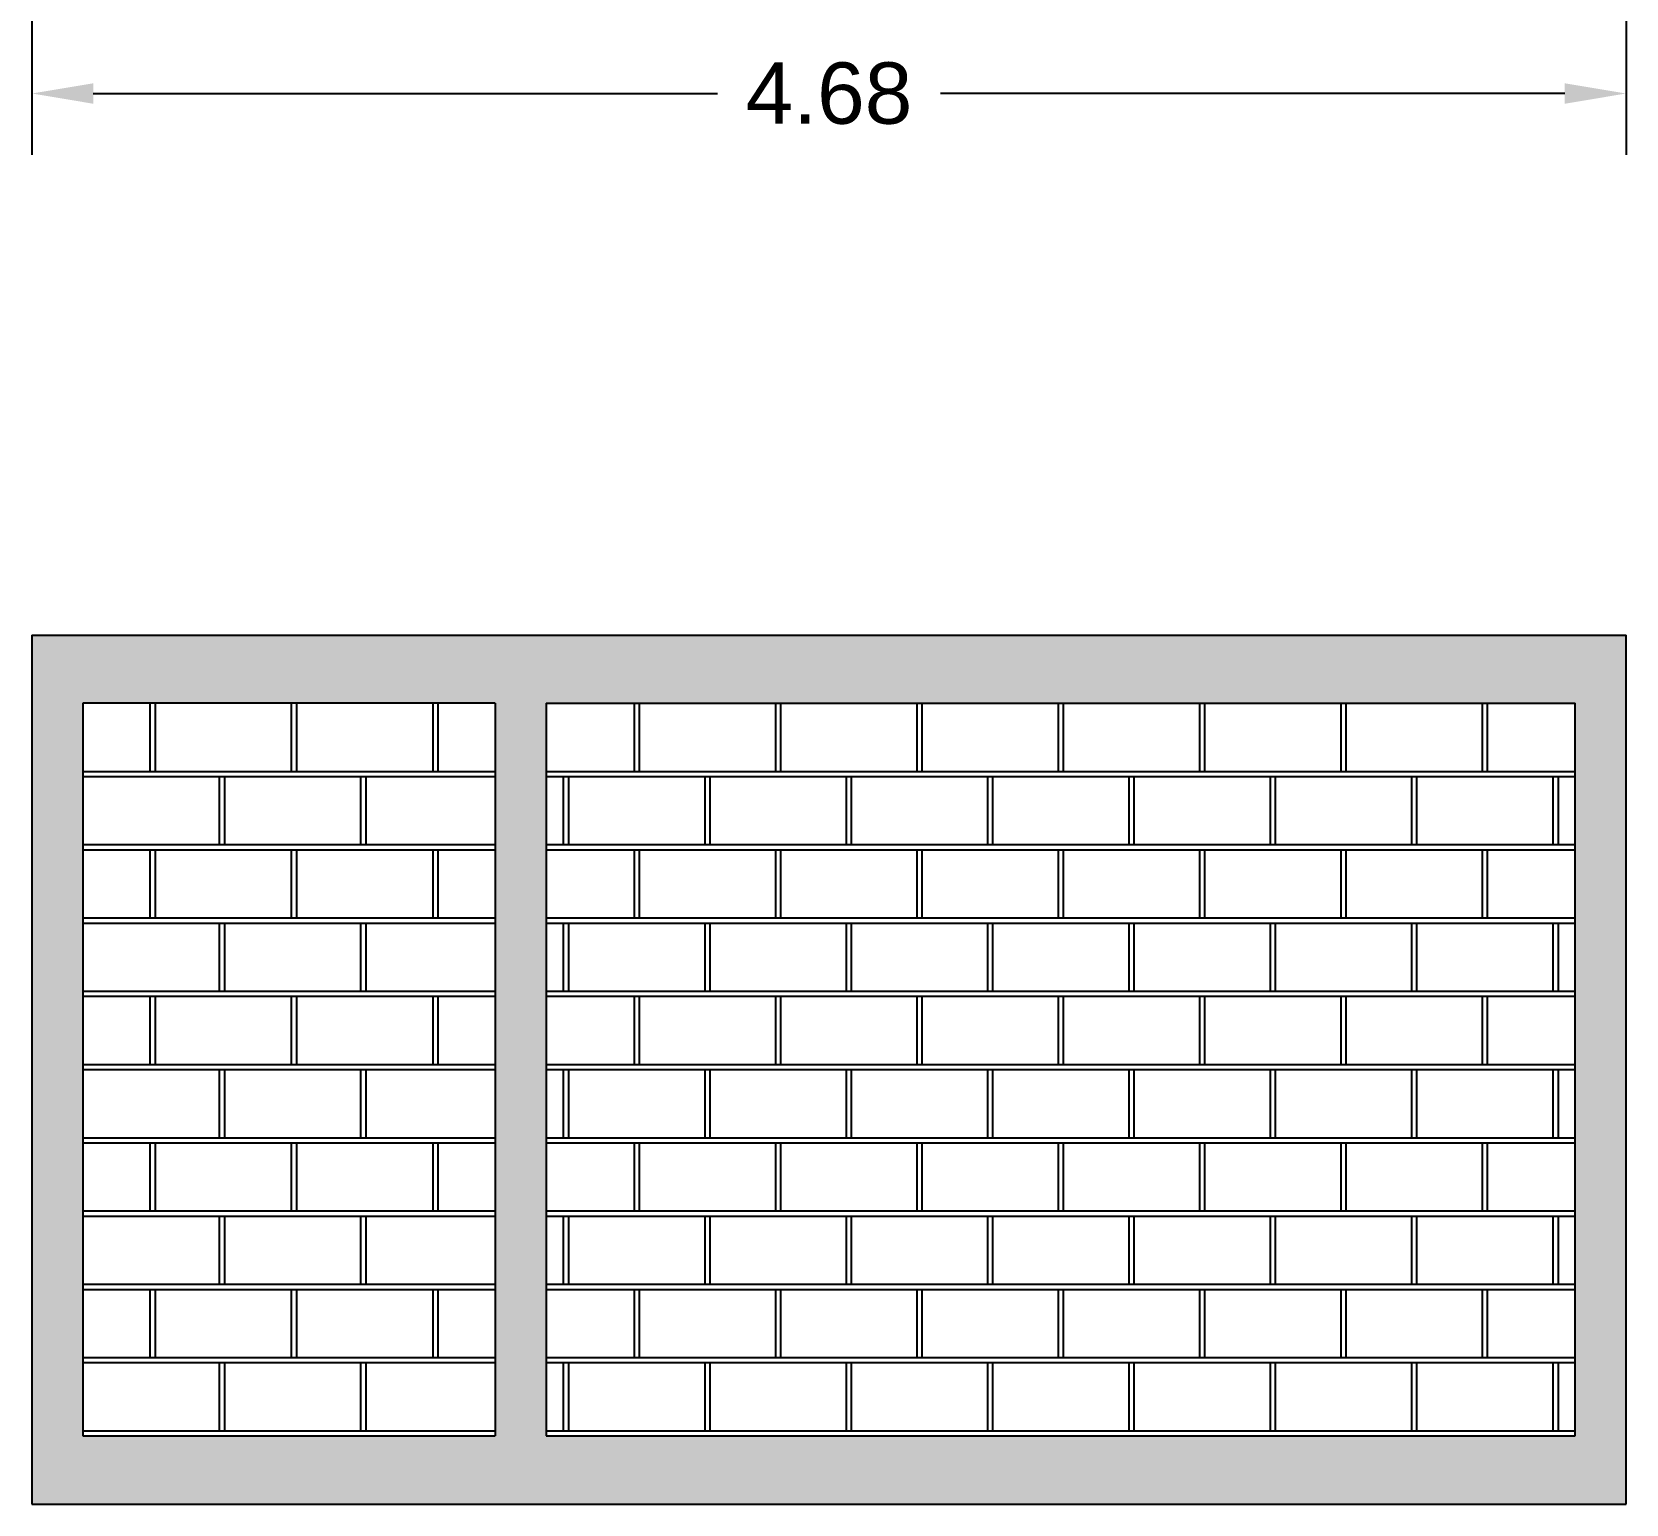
# Model space of a CAD drawing. Header units: millimetres. Extents: x 1263 to 3002, y 1308 to 2683.
# Drawn here: x 1502.088 to 1506.768, y 1353.54 to 1357.859 of the extents above; entities that cross this region are included whole.
import ezdxf

# ---------------------------------------------------------------- set-up
doc = ezdxf.new("R2010")
doc.units = ezdxf.units.MM
doc.header["$PDMODE"] = 34
doc.styles.get("Standard").update_dxf_attribs({"font": 'arial.ttf'})
doc.dimstyles.get("Standard").update_dxf_attribs({"dimtxt": 0.18, "dimasz": 0.18, "dimexe": 0.18, "dimexo": 0.0625, "dimgap": 0.09, "dimtad": 0, "dimtih": 1, "dimtoh": 1, "dimdec": 4, "dimzin": 0, "dimdsep": 46, "dimtxsty": 'Standard', "dimcen": 0.09, "dimadec": 0, "dimazin": 0, "dimtfac": 1, "dimtdec": 4, "dimtofl": 0, "dimtmove": 0, "dimatfit": 3, "dimfxl": 1, "dimtolj": 1, "dimtzin": 0, "dimarcsym": 0})

# ---------------------------------------------------------------- blocks, each defined once
blk = doc.blocks.new('*D320')
at = {"color": 0, "lineweight": -2, "transparency": 16777216}
for p, q in [((1502.0882, 1357.9504), (1502.0882, 1357.4986)), ((1506.7682, 1357.9504), (1506.7682, 1357.4986)), ((1502.2682, 1357.6786), (1504.1006, 1357.6786)), ((1506.5882, 1357.6786), (1504.7558, 1357.6786))]:
    blk.add_line(p, q, dxfattribs=at)
at = {"color": 0, "transparency": 16777216}
for points in [[(1502.2682, 1357.7086), (1502.2682, 1357.6486), (1502.0882, 1357.6786)], [(1506.5882, 1357.7086), (1506.5882, 1357.6486), (1506.7682, 1357.6786)]]:
    blk.add_solid(points, dxfattribs=at)
at = {"layer": 'Defpoints', "color": 0, "transparency": 16777216}
for p in [(1502.0882, 1358.0129), (1506.7682, 1358.0129), (1502.0882, 1357.6786)]:
    blk.add_point(p, dxfattribs=at)
at = {"color": 0, "transparency": 16777216, "insert": (1504.4282, 1357.6786), "char_height": 0.18, "attachment_point": 5}
blk.add_mtext('\\A1;4.68', dxfattribs=at)

msp = doc.modelspace()

# ---------------------------------------------------------------- hatches: boundary and pattern name
h = msp.add_hatch()
h.set_pattern_fill('AR-CONC', color=256, scale=0.0009)
h.paths.add_polyline_path([(1506.76818, 1356.08973), (1502.08818, 1356.08973), (1502.08818, 1353.53973), (1506.76818, 1353.53973)])
h.paths.add_polyline_path([(1503.59834, 1355.88973), (1506.61818, 1355.88973), (1506.61818, 1353.73973), (1503.59834, 1353.73973)], flags=16)
h.paths.add_polyline_path([(1503.44834, 1355.88973), (1503.44834, 1353.73973), (1502.23818, 1353.73973), (1502.23818, 1355.88973)], flags=16)
h.paths.add_polyline_path([(1506.56826, 1355.67473), (1506.56826, 1355.47473), (1503.64826, 1355.47473), (1503.64826, 1355.67473)], flags=0)
h.paths.add_polyline_path([(1503.06818, 1355.67473), (1503.06818, 1355.47473), (1502.63818, 1355.47473), (1502.63818, 1355.67473)], flags=0)
h.paths.add_polyline_path([(1506.36076, 1355.45973), (1506.36076, 1355.25973), (1503.85576, 1355.25973), (1503.85576, 1355.45973)], flags=0)
h.paths.add_polyline_path([(1503.28078, 1355.45973), (1503.28078, 1355.25973), (1502.43578, 1355.25973), (1502.43578, 1355.45973)], flags=0)
h.paths.add_polyline_path([(1506.56826, 1355.24473), (1506.56826, 1355.04473), (1503.64826, 1355.04473), (1503.64826, 1355.24473)], flags=0)
h.paths.add_polyline_path([(1503.06818, 1355.24473), (1503.06818, 1355.04473), (1502.63818, 1355.04473), (1502.63818, 1355.24473)], flags=0)
h.paths.add_polyline_path([(1506.36076, 1355.02973), (1506.36076, 1354.82973), (1503.85576, 1354.82973), (1503.85576, 1355.02973)], flags=0)
h.paths.add_polyline_path([(1503.28078, 1355.02973), (1503.28078, 1354.82973), (1502.43578, 1354.82973), (1502.43578, 1355.02973)], flags=0)
h.paths.add_polyline_path([(1506.56826, 1354.81473), (1506.56826, 1354.61473), (1503.64826, 1354.61473), (1503.64826, 1354.81473)], flags=0)
h.paths.add_polyline_path([(1503.06818, 1354.81473), (1503.06818, 1354.61473), (1502.63818, 1354.61473), (1502.63818, 1354.81473)], flags=0)
h.paths.add_polyline_path([(1506.36076, 1354.59973), (1506.36076, 1354.39973), (1503.85576, 1354.39973), (1503.85576, 1354.59973)], flags=0)
h.paths.add_polyline_path([(1503.28078, 1354.59973), (1503.28078, 1354.39973), (1502.43578, 1354.39973), (1502.43578, 1354.59973)], flags=0)
h.paths.add_polyline_path([(1506.56826, 1354.38473), (1506.56826, 1354.18473), (1503.64826, 1354.18473), (1503.64826, 1354.38473)], flags=0)
h.paths.add_polyline_path([(1503.06818, 1354.38473), (1503.06818, 1354.18473), (1502.63818, 1354.18473), (1502.63818, 1354.38473)], flags=0)
h.paths.add_polyline_path([(1506.36076, 1354.16973), (1506.36076, 1353.96973), (1503.85576, 1353.96973), (1503.85576, 1354.16973)], flags=0)
h.paths.add_polyline_path([(1503.28078, 1354.16973), (1503.28078, 1353.96973), (1502.43578, 1353.96973), (1502.43578, 1354.16973)], flags=0)
h.paths.add_polyline_path([(1506.56826, 1353.95473), (1506.56826, 1353.75473), (1503.64826, 1353.75473), (1503.64826, 1353.95473)], flags=0)
h.paths.add_polyline_path([(1503.06818, 1353.95473), (1503.06818, 1353.75473), (1502.63818, 1353.75473), (1502.63818, 1353.95473)], flags=0)

# ---------------------------------------------------------------- linework, layer by layer
for p, q in [((1502.08818, 1356.08973), (1506.76818, 1356.08973)), ((1502.08818, 1356.08973), (1502.08818, 1353.53973)), ((1506.76818, 1353.53973), (1506.76818, 1356.08973)), ((1502.23818, 1355.88973), (1502.23818, 1353.73973)), ((1503.44834, 1355.88973), (1502.23818, 1355.88973)), ((1502.43578, 1355.68973), (1502.43578, 1355.88973)), ((1502.45078, 1355.68973), (1502.45078, 1355.88973)), ((1502.85078, 1355.68973), (1502.85076, 1355.88973)), ((1502.86578, 1355.68974), (1502.86576, 1355.88974)), ((1503.26578, 1355.68973), (1503.26578, 1355.88973)), ((1503.28078, 1355.68973), (1503.28078, 1355.88973)), ((1503.44834, 1355.88973), (1503.44834, 1353.73973)), ((1503.59834, 1355.88973), (1503.59834, 1353.73973)), ((1503.59834, 1355.88973), (1506.61818, 1355.88973)), ((1503.85576, 1355.88973), (1503.85576, 1355.68973)), ((1503.87076, 1355.88973), (1503.87076, 1355.68973)), ((1504.27076, 1355.88973), (1504.27076, 1355.68973)), ((1504.28576, 1355.88973), (1504.28576, 1355.68973)), ((1504.68576, 1355.88973), (1504.68576, 1355.68973)), ((1504.70076, 1355.88973), (1504.70076, 1355.68973)), ((1505.10076, 1355.88973), (1505.10076, 1355.68973)), ((1505.11576, 1355.88973), (1505.11576, 1355.68973)), ((1505.51576, 1355.88973), (1505.51576, 1355.68973)), ((1505.53076, 1355.88973), (1505.53076, 1355.68973)), ((1505.93076, 1355.88973), (1505.93076, 1355.68973)), ((1505.94576, 1355.88973), (1505.94576, 1355.68973)), ((1506.34576, 1355.88973), (1506.34576, 1355.68973)), ((1506.36076, 1355.88973), (1506.36076, 1355.68973)), ((1506.61818, 1353.73973), (1506.61818, 1355.88973)), ((1502.23818, 1355.68973), (1503.44834, 1355.68973)), ((1502.23818, 1355.67473), (1503.44834, 1355.67473)), ((1502.63818, 1355.67473), (1502.63818, 1355.47473)), ((1502.65318, 1355.67473), (1502.65318, 1355.47473)), ((1503.05318, 1355.67473), (1503.05318, 1355.47473)), ((1503.06818, 1355.67473), (1503.06818, 1355.47473)), ((1503.59834, 1355.68973), (1506.61818, 1355.68973)), ((1503.59834, 1355.67473), (1506.61818, 1355.67473)), ((1503.64826, 1355.67473), (1503.64826, 1355.47473)), ((1503.66326, 1355.67473), (1503.66326, 1355.47473)), ((1504.06326, 1355.67473), (1504.06326, 1355.47473)), ((1504.07826, 1355.67473), (1504.07826, 1355.47473)), ((1504.47826, 1355.67473), (1504.47826, 1355.47473)), ((1504.49326, 1355.67473), (1504.49326, 1355.47473)), ((1504.89326, 1355.67473), (1504.89326, 1355.47473)), ((1504.90826, 1355.67473), (1504.90826, 1355.47473)), ((1505.30826, 1355.67473), (1505.30826, 1355.47473)), ((1505.32326, 1355.67473), (1505.32326, 1355.47473)), ((1505.72326, 1355.67473), (1505.72326, 1355.47473)), ((1505.73826, 1355.67473), (1505.73826, 1355.47473)), ((1506.13826, 1355.67473), (1506.13826, 1355.47473)), ((1506.15326, 1355.67473), (1506.15326, 1355.47473)), ((1506.55326, 1355.67473), (1506.55326, 1355.47473)), ((1506.56826, 1355.67473), (1506.56826, 1355.47473)), ((1502.23818, 1355.47473), (1503.44834, 1355.47473)), ((1503.59834, 1355.47473), (1506.61818, 1355.47473)), ((1502.23818, 1355.45973), (1503.44834, 1355.45973)), ((1502.43578, 1355.25973), (1502.43578, 1355.45973)), ((1502.45078, 1355.25973), (1502.45078, 1355.45973)), ((1502.85078, 1355.25973), (1502.85076, 1355.45973)), ((1502.86578, 1355.25974), (1502.86576, 1355.45974)), ((1503.26578, 1355.25973), (1503.26578, 1355.45973)), ((1503.28078, 1355.25973), (1503.28078, 1355.45973)), ((1503.59834, 1355.45973), (1506.61818, 1355.45973)), ((1503.85576, 1355.45973), (1503.85576, 1355.25973)), ((1503.87076, 1355.45973), (1503.87076, 1355.25973)), ((1504.27076, 1355.45973), (1504.27076, 1355.25973)), ((1504.28576, 1355.45973), (1504.28576, 1355.25973)), ((1504.68576, 1355.45973), (1504.68576, 1355.25973)), ((1504.70076, 1355.45973), (1504.70076, 1355.25973)), ((1505.10076, 1355.45973), (1505.10076, 1355.25973)), ((1505.11576, 1355.45973), (1505.11576, 1355.25973)), ((1505.51576, 1355.45973), (1505.51576, 1355.25973)), ((1505.53076, 1355.45973), (1505.53076, 1355.25973)), ((1505.93076, 1355.45973), (1505.93076, 1355.25973)), ((1505.94576, 1355.45973), (1505.94576, 1355.25973)), ((1506.34576, 1355.45973), (1506.34576, 1355.25973)), ((1506.36076, 1355.45973), (1506.36076, 1355.25973)), ((1502.23818, 1355.25973), (1503.44834, 1355.25973)), ((1502.23818, 1355.24473), (1503.44834, 1355.24473)), ((1502.63818, 1355.24473), (1502.63818, 1355.04473)), ((1502.65318, 1355.24473), (1502.65318, 1355.04473)), ((1503.05318, 1355.24473), (1503.05318, 1355.04473)), ((1503.06818, 1355.24473), (1503.06818, 1355.04473)), ((1503.59834, 1355.25973), (1506.61818, 1355.25973)), ((1503.59834, 1355.24473), (1506.61818, 1355.24473)), ((1503.64826, 1355.24473), (1503.64826, 1355.04473)), ((1503.66326, 1355.24473), (1503.66326, 1355.04473)), ((1504.06326, 1355.24473), (1504.06326, 1355.04473)), ((1504.07826, 1355.24473), (1504.07826, 1355.04473)), ((1504.47826, 1355.24473), (1504.47826, 1355.04473)), ((1504.49326, 1355.24473), (1504.49326, 1355.04473)), ((1504.89326, 1355.24473), (1504.89326, 1355.04473)), ((1504.90826, 1355.24473), (1504.90826, 1355.04473)), ((1505.30826, 1355.24473), (1505.30826, 1355.04473)), ((1505.32326, 1355.24473), (1505.32326, 1355.04473)), ((1505.72326, 1355.24473), (1505.72326, 1355.04473)), ((1505.73826, 1355.24473), (1505.73826, 1355.04473)), ((1506.13826, 1355.24473), (1506.13826, 1355.04473)), ((1506.15326, 1355.24473), (1506.15326, 1355.04473)), ((1506.55326, 1355.24473), (1506.55326, 1355.04473)), ((1506.56826, 1355.24473), (1506.56826, 1355.04473)), ((1502.23818, 1355.04473), (1503.44834, 1355.04473)), ((1502.23818, 1355.02973), (1503.44834, 1355.02973)), ((1502.43578, 1354.82973), (1502.43578, 1355.02973)), ((1502.45078, 1354.82973), (1502.45078, 1355.02973)), ((1502.85078, 1354.82973), (1502.85076, 1355.02973)), ((1502.86578, 1354.82974), (1502.86576, 1355.02974)), ((1503.26578, 1354.82973), (1503.26578, 1355.02973)), ((1503.28078, 1354.82973), (1503.28078, 1355.02973)), ((1503.59834, 1355.04473), (1506.61818, 1355.04473)), ((1503.59834, 1355.02973), (1506.61818, 1355.02973)), ((1503.85576, 1355.02973), (1503.85576, 1354.82973)), ((1503.87076, 1355.02973), (1503.87076, 1354.82973)), ((1504.27076, 1355.02973), (1504.27076, 1354.82973)), ((1504.28576, 1355.02973), (1504.28576, 1354.82973)), ((1504.68576, 1355.02973), (1504.68576, 1354.82973)), ((1504.70076, 1355.02973), (1504.70076, 1354.82973)), ((1505.10076, 1355.02973), (1505.10076, 1354.82973)), ((1505.11576, 1355.02973), (1505.11576, 1354.82973)), ((1505.51576, 1355.02973), (1505.51576, 1354.82973)), ((1505.53076, 1355.02973), (1505.53076, 1354.82973)), ((1505.93076, 1355.02973), (1505.93076, 1354.82973)), ((1505.94576, 1355.02973), (1505.94576, 1354.82973)), ((1506.34576, 1355.02973), (1506.34576, 1354.82973)), ((1506.36076, 1355.02973), (1506.36076, 1354.82973)), ((1502.23818, 1354.82973), (1503.44834, 1354.82973)), ((1502.23818, 1354.81473), (1503.44834, 1354.81473)), ((1502.63818, 1354.81473), (1502.63818, 1354.61473)), ((1502.65318, 1354.81473), (1502.65318, 1354.61473)), ((1503.05318, 1354.81473), (1503.05318, 1354.61473)), ((1503.06818, 1354.81473), (1503.06818, 1354.61473)), ((1503.59834, 1354.82973), (1506.61818, 1354.82973)), ((1503.59834, 1354.81473), (1506.61818, 1354.81473)), ((1503.64826, 1354.81473), (1503.64826, 1354.61473)), ((1503.66326, 1354.81473), (1503.66326, 1354.61473)), ((1504.06326, 1354.81473), (1504.06326, 1354.61473)), ((1504.07826, 1354.81473), (1504.07826, 1354.61473)), ((1504.47826, 1354.81473), (1504.47826, 1354.61473)), ((1504.49326, 1354.81473), (1504.49326, 1354.61473)), ((1504.89326, 1354.81473), (1504.89326, 1354.61473)), ((1504.90826, 1354.81473), (1504.90826, 1354.61473)), ((1505.30826, 1354.81473), (1505.30826, 1354.61473)), ((1505.32326, 1354.81473), (1505.32326, 1354.61473)), ((1505.72326, 1354.81473), (1505.72326, 1354.61473)), ((1505.73826, 1354.81473), (1505.73826, 1354.61473)), ((1506.13826, 1354.81473), (1506.13826, 1354.61473)), ((1506.15326, 1354.81473), (1506.15326, 1354.61473)), ((1506.55326, 1354.81473), (1506.55326, 1354.61473)), ((1506.56826, 1354.81473), (1506.56826, 1354.61473)), ((1502.23818, 1354.61473), (1503.44834, 1354.61473)), ((1502.23818, 1354.59973), (1503.44834, 1354.59973)), ((1502.43578, 1354.39973), (1502.43578, 1354.59973)), ((1502.45078, 1354.39973), (1502.45078, 1354.59973)), ((1502.85078, 1354.39973), (1502.85076, 1354.59973)), ((1502.86578, 1354.39974), (1502.86576, 1354.59974)), ((1503.26578, 1354.39973), (1503.26578, 1354.59973)), ((1503.28078, 1354.39973), (1503.28078, 1354.59973)), ((1503.59834, 1354.61473), (1506.61818, 1354.61473)), ((1503.59834, 1354.59973), (1506.61818, 1354.59973)), ((1503.85576, 1354.59973), (1503.85576, 1354.39973)), ((1503.87076, 1354.59973), (1503.87076, 1354.39973)), ((1504.27076, 1354.59973), (1504.27076, 1354.39973)), ((1504.28576, 1354.59973), (1504.28576, 1354.39973)), ((1504.68576, 1354.59973), (1504.68576, 1354.39973)), ((1504.70076, 1354.59973), (1504.70076, 1354.39973)), ((1505.10076, 1354.59973), (1505.10076, 1354.39973)), ((1505.11576, 1354.59973), (1505.11576, 1354.39973)), ((1505.51576, 1354.59973), (1505.51576, 1354.39973)), ((1505.53076, 1354.59973), (1505.53076, 1354.39973)), ((1505.93076, 1354.59973), (1505.93076, 1354.39973)), ((1505.94576, 1354.59973), (1505.94576, 1354.39973)), ((1506.34576, 1354.59973), (1506.34576, 1354.39973)), ((1506.36076, 1354.59973), (1506.36076, 1354.39973)), ((1502.23818, 1354.39973), (1503.44834, 1354.39973)), ((1503.59834, 1354.39973), (1506.61818, 1354.39973)), ((1502.23818, 1354.38473), (1503.44834, 1354.38473)), ((1502.63818, 1354.38473), (1502.63818, 1354.18473)), ((1502.65318, 1354.38473), (1502.65318, 1354.18473)), ((1503.05318, 1354.38473), (1503.05318, 1354.18473)), ((1503.06818, 1354.38473), (1503.06818, 1354.18473)), ((1503.59834, 1354.38473), (1506.61818, 1354.38473)), ((1503.64826, 1354.38473), (1503.64826, 1354.18473)), ((1503.66326, 1354.38473), (1503.66326, 1354.18473)), ((1504.06326, 1354.38473), (1504.06326, 1354.18473)), ((1504.07826, 1354.38473), (1504.07826, 1354.18473)), ((1504.47826, 1354.38473), (1504.47826, 1354.18473)), ((1504.49326, 1354.38473), (1504.49326, 1354.18473)), ((1504.89326, 1354.38473), (1504.89326, 1354.18473)), ((1504.90826, 1354.38473), (1504.90826, 1354.18473)), ((1505.30826, 1354.38473), (1505.30826, 1354.18473)), ((1505.32326, 1354.38473), (1505.32326, 1354.18473)), ((1505.72326, 1354.38473), (1505.72326, 1354.18473)), ((1505.73826, 1354.38473), (1505.73826, 1354.18473)), ((1506.13826, 1354.38473), (1506.13826, 1354.18473)), ((1506.15326, 1354.38473), (1506.15326, 1354.18473)), ((1506.55326, 1354.38473), (1506.55326, 1354.18473)), ((1506.56826, 1354.38473), (1506.56826, 1354.18473)), ((1502.23818, 1354.18473), (1503.44834, 1354.18473)), ((1502.23818, 1354.16973), (1503.44834, 1354.16973)), ((1502.43578, 1353.96973), (1502.43578, 1354.16973)), ((1502.45078, 1353.96973), (1502.45078, 1354.16973)), ((1502.85078, 1353.96973), (1502.85076, 1354.16973)), ((1502.86578, 1353.96974), (1502.86576, 1354.16974)), ((1503.26578, 1353.96973), (1503.26578, 1354.16973)), ((1503.28078, 1353.96973), (1503.28078, 1354.16973)), ((1503.59834, 1354.18473), (1506.61818, 1354.18473)), ((1503.59834, 1354.16973), (1506.61818, 1354.16973)), ((1503.85576, 1354.16973), (1503.85576, 1353.96973)), ((1503.87076, 1354.16973), (1503.87076, 1353.96973)), ((1504.27076, 1354.16973), (1504.27076, 1353.96973)), ((1504.28576, 1354.16973), (1504.28576, 1353.96973)), ((1504.68576, 1354.16973), (1504.68576, 1353.96973)), ((1504.70076, 1354.16973), (1504.70076, 1353.96973)), ((1505.10076, 1354.16973), (1505.10076, 1353.96973)), ((1505.11576, 1354.16973), (1505.11576, 1353.96973)), ((1505.51576, 1354.16973), (1505.51576, 1353.96973)), ((1505.53076, 1354.16973), (1505.53076, 1353.96973)), ((1505.93076, 1354.16973), (1505.93076, 1353.96973)), ((1505.94576, 1354.16973), (1505.94576, 1353.96973)), ((1506.34576, 1354.16973), (1506.34576, 1353.96973)), ((1506.36076, 1354.16973), (1506.36076, 1353.96973)), ((1502.23818, 1353.96973), (1503.44834, 1353.96973)), ((1502.23818, 1353.95473), (1503.44834, 1353.95473)), ((1502.63818, 1353.95473), (1502.63818, 1353.75473)), ((1502.65318, 1353.95473), (1502.65318, 1353.75473)), ((1503.05318, 1353.95473), (1503.05318, 1353.75473)), ((1503.06818, 1353.95473), (1503.06818, 1353.75473)), ((1503.59834, 1353.96973), (1506.61818, 1353.96973)), ((1503.59834, 1353.95473), (1506.61818, 1353.95473)), ((1503.64826, 1353.95473), (1503.64826, 1353.75473)), ((1503.66326, 1353.95473), (1503.66326, 1353.75473)), ((1504.06326, 1353.95473), (1504.06326, 1353.75473)), ((1504.07826, 1353.95473), (1504.07826, 1353.75473)), ((1504.47826, 1353.95473), (1504.47826, 1353.75473)), ((1504.49326, 1353.95473), (1504.49326, 1353.75473)), ((1504.89326, 1353.95473), (1504.89326, 1353.75473)), ((1504.90826, 1353.95473), (1504.90826, 1353.75473)), ((1505.30826, 1353.95473), (1505.30826, 1353.75473)), ((1505.32326, 1353.95473), (1505.32326, 1353.75473)), ((1505.72326, 1353.95473), (1505.72326, 1353.75473)), ((1505.73826, 1353.95473), (1505.73826, 1353.75473)), ((1506.13826, 1353.95473), (1506.13826, 1353.75473)), ((1506.15326, 1353.95473), (1506.15326, 1353.75473)), ((1506.55326, 1353.95473), (1506.55326, 1353.75473)), ((1506.56826, 1353.95473), (1506.56826, 1353.75473)), ((1502.23818, 1353.75473), (1503.44834, 1353.75473)), ((1502.23818, 1353.73973), (1503.44834, 1353.73973)), ((1503.59834, 1353.75473), (1506.61818, 1353.75473)), ((1503.59834, 1353.73973), (1506.61818, 1353.73973)), ((1502.08818, 1353.53973), (1506.76818, 1353.53973))]:
    msp.add_line(p, q)

# ---------------------------------------------------------------- dimensions: what is measured, and where the dimension line sits
dim = msp.add_aligned_dim(p1=(1506.76818, 1358.01288), p2=(1502.08818, 1358.01288), distance=0.33432, dimstyle='Standard', override={"dimdec": 2})
dim.commit()
dim.dimension.update_dxf_attribs({"geometry": '*D320', "text_midpoint": (1504.42818, 1357.67856)})

doc.saveas('drawing.dxf')
